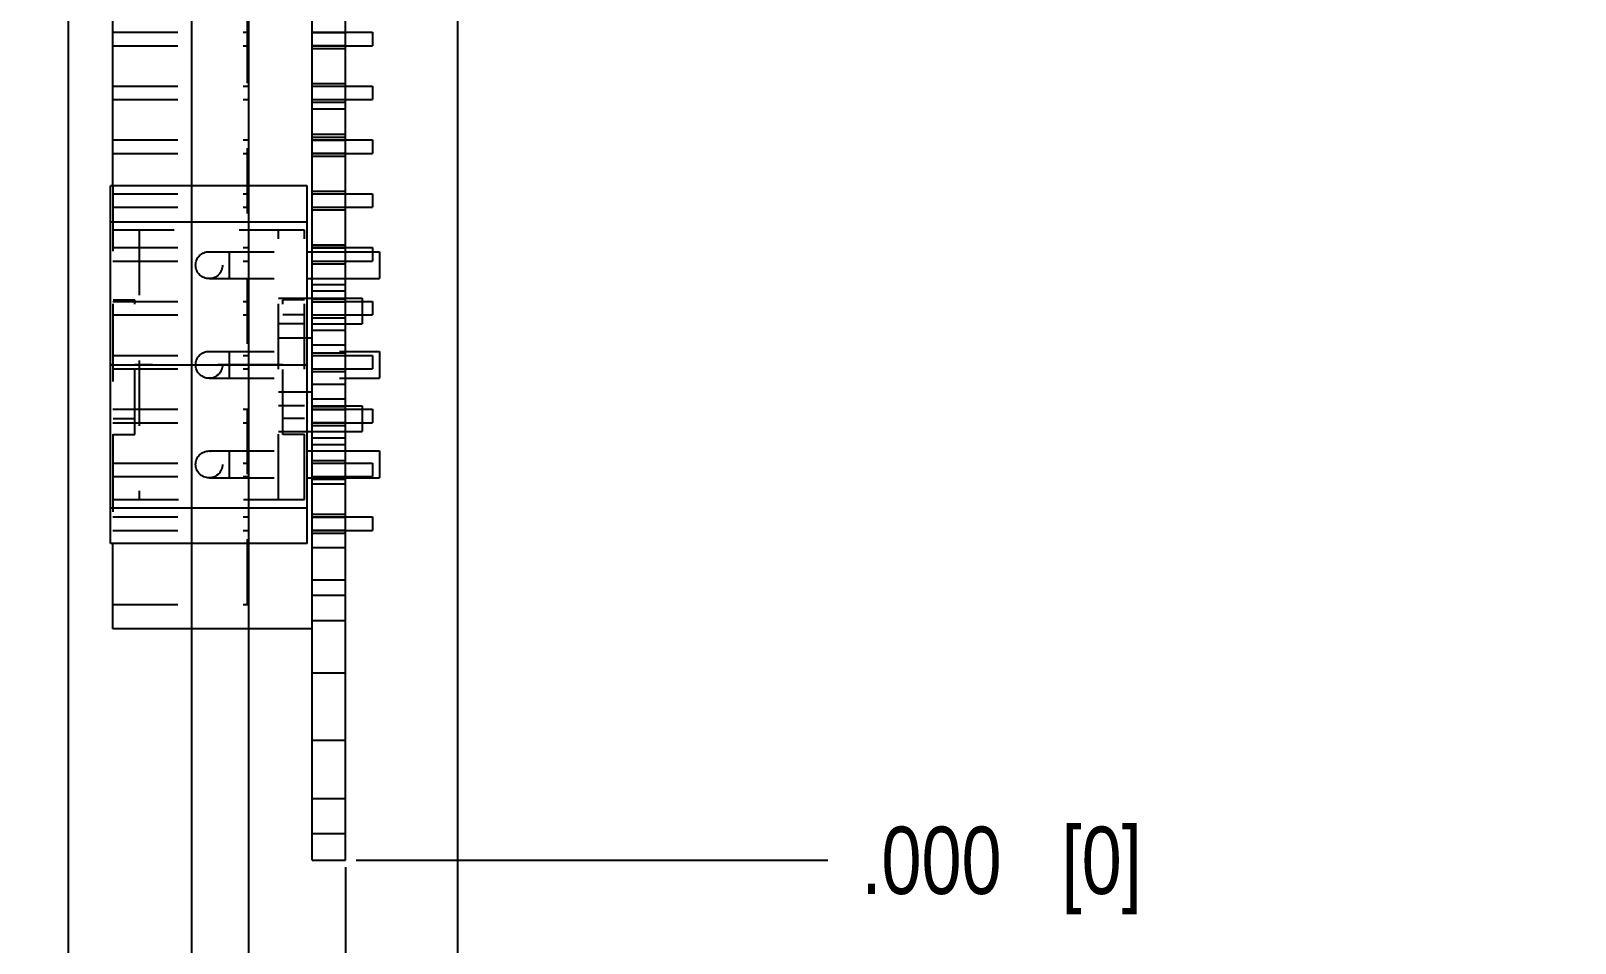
# Model space of a CAD drawing. Header units: inches. Extents: x 0 to 22, y 0 to 17.
# Drawn here: x 16.264 to 19.131, y 6.972 to 8.666 of the extents above; entities that cross this region are included whole.
import ezdxf

# ---------------------------------------------------------------- set-up
doc = ezdxf.new("R2010")
doc.units = ezdxf.units.IN
doc.header["$LTSCALE"] = 1.21
doc.header["$MEASUREMENT"] = 0
doc.linetypes.add('HIDDEN', pattern=[0.2, 0.1, -0.1])
doc.layers.get('0').update_dxf_attribs({"linetype": 'CONTINUOUS'})
doc.layers.add('DEFAULT_2', color=8, linetype='HIDDEN')
doc.layers.add('DIMENSIONS', color=7, linetype='CONTINUOUS')
doc.styles.get("Standard").update_dxf_attribs({"font": 'txt', "width": 0.8})
doc.dimstyles.new('DIMSTYLE_2', dxfattribs={"dimtxt": 0.125, "dimasz": 0.18, "dimexe": 0.18, "dimexo": 0.0625, "dimgap": 0.09, "dimtad": 0, "dimtih": 1, "dimtoh": 1, "dimdec": 3, "dimzin": 4, "dimdsep": 46, "dimtxsty": 'STANDARD', "dimblk": '_FILLED', "dimblk1": '_FILLED', "dimblk2": '_FILLED', "dimcen": 0.09, "dimadec": 0, "dimazin": 0, "dimtp": 0.01, "dimtm": 0.01, "dimtfac": 1, "dimtdec": 3, "dimtofl": 0, "dimtmove": 0, "dimatfit": 3, "dimldrblk": '_FILLED', "dimfxl": 1, "dimtolj": 1, "dimtzin": 4, "dimarcsym": 0})

# ---------------------------------------------------------------- blocks, each defined once
blk = doc.blocks.new('*D16')
at = {"layer": 'DIMENSIONS', "color": 2, "linetype": 'CONTINUOUS'}
blk.add_line((17.0557, 9.4771), (17.0557, 6.4381), dxfattribs=at)
at = {"layer": 'DIMENSIONS', "color": 2, "linetype": 'CONTINUOUS', "insert": (16.9932, 6.3756), "char_height": 0.125, "width": 1.225, "attachment_point": 3, "rotation": 90, "line_spacing_factor": 0.9}
blk.add_mtext('-.208{\\Ftxt.shx;\\W1.000000;\\H0.125000; }[5.28]', dxfattribs=at)
blk = doc.blocks.new('_FILLED')
at = {"color": 0, "linetype": 'BYBLOCK'}
blk.add_solid([(0, 0), (-1, 0.174), (-1, -0.174)], dxfattribs=at)
blk = doc.blocks.new('*D17')
at = {"layer": 'DIMENSIONS', "color": 2, "linetype": 'CONTINUOUS'}
blk.add_line((16.8477, 7.1131), (16.8477, 6.4381), dxfattribs=at)
at = {"layer": 'DIMENSIONS', "color": 2, "linetype": 'CONTINUOUS', "insert": (16.7852, 6.3756), "char_height": 0.125, "width": 0.825, "attachment_point": 3, "rotation": 90, "line_spacing_factor": 0.9}
blk.add_mtext('.000{\\Ftxt.shx;\\W1.000000;\\H0.125000; }[0]', dxfattribs=at)
blk = doc.blocks.new('*D18')
at = {"layer": 'DIMENSIONS', "color": 2, "linetype": 'CONTINUOUS'}
blk.add_line((16.3329, 9.5009), (16.3329, 6.4381), dxfattribs=at)
at = {"layer": 'DIMENSIONS', "color": 2, "linetype": 'CONTINUOUS', "insert": (16.2704, 6.3756), "char_height": 0.125, "width": 1.225, "attachment_point": 3, "rotation": 90, "line_spacing_factor": 0.9}
blk.add_mtext('.515{\\Ftxt.shx;\\W1.000000;\\H0.125000; }[13.07]', dxfattribs=at)
blk = doc.blocks.new('*D19')
at = {"layer": 'DIMENSIONS', "color": 2, "linetype": 'CONTINUOUS'}
blk.add_line((16.6676, 8.7249), (16.6676, 6.4381), dxfattribs=at)
at = {"layer": 'DIMENSIONS', "color": 2, "linetype": 'CONTINUOUS', "insert": (16.6051, 6.3756), "char_height": 0.125, "width": 1.125, "attachment_point": 3, "rotation": 90, "line_spacing_factor": 0.9}
blk.add_mtext('.180{\\Ftxt.shx;\\W1.000000;\\H0.125000; }[4.57]', dxfattribs=at)
blk = doc.blocks.new('*D20')
at = {"layer": 'DIMENSIONS', "color": 2, "linetype": 'CONTINUOUS'}
for p, q in [((16.5617, 9.6473), (16.5617, 6.894)), ((16.5617, 6.894), (16.4948, 6.8206)), ((16.4948, 6.8206), (16.4948, 6.4381))]:
    blk.add_line(p, q, dxfattribs=at)
at = {"layer": 'DIMENSIONS', "color": 2, "linetype": 'CONTINUOUS', "insert": (16.4323, 6.3756), "char_height": 0.125, "width": 1.125, "attachment_point": 3, "rotation": 90, "line_spacing_factor": 0.9}
blk.add_mtext('.286{\\Ftxt.shx;\\W1.000000;\\H0.125000; }[7.26]', dxfattribs=at)
blk = doc.blocks.new('*D21')
at = {"layer": 'DIMENSIONS', "color": 2, "linetype": 'CONTINUOUS'}
blk.add_line((16.8482, 9.0256), (17.7432, 9.0256), dxfattribs=at)
at = {"layer": 'DIMENSIONS', "color": 2, "linetype": 'CONTINUOUS', "insert": (17.8057, 9.0881), "char_height": 0.125, "width": 1.325, "attachment_point": 1, "line_spacing_factor": 0.9}
blk.add_mtext('1.900{\\Ftxt.shx;\\W1.000000;\\H0.125000; }[48.26]', dxfattribs=at)
blk = doc.blocks.new('*D22')
at = {"layer": 'DIMENSIONS', "color": 2, "linetype": 'CONTINUOUS'}
blk.add_line((16.8678, 7.1256), (17.7432, 7.1256), dxfattribs=at)
at = {"layer": 'DIMENSIONS', "color": 2, "linetype": 'CONTINUOUS', "insert": (17.8057, 7.1881), "char_height": 0.125, "width": 0.825, "attachment_point": 1, "line_spacing_factor": 0.9}
blk.add_mtext('.000{\\Ftxt.shx;\\W1.000000;\\H0.125000; }[0]', dxfattribs=at)
blk = doc.blocks.new('*D23')
at = {"layer": 'DIMENSIONS', "color": 2, "linetype": 'CONTINUOUS'}
blk.add_line((16.6718, 9.8004), (17.7432, 9.8004), dxfattribs=at)
at = {"layer": 'DIMENSIONS', "color": 2, "linetype": 'CONTINUOUS', "insert": (17.8057, 9.8629), "char_height": 0.125, "width": 1.325, "attachment_point": 1, "line_spacing_factor": 0.9}
blk.add_mtext('2.675{\\Ftxt.shx;\\W1.000000;\\H0.125000; }[67.94]', dxfattribs=at)

msp = doc.modelspace()

# ---------------------------------------------------------------- linework, layer by layer
at = {"color": 7, "linetype": 'CONTINUOUS'}
for p, q in [((16.4157, 8.3776), (16.4157, 9.559)), ((16.7857, 7.1256), (16.7857, 9.4756)), ((16.8477, 7.1256), (16.8477, 9.4756)), ((16.8477, 8.6631), (16.8977, 8.6631)), ((16.8977, 8.6631), (16.8977, 8.6381)), ((16.8477, 8.6381), (16.8977, 8.6381)), ((16.8477, 8.5631), (16.8977, 8.5631)), ((16.8977, 8.5631), (16.8977, 8.5381)), ((16.8477, 8.5203), (16.7857, 8.5203)), ((16.8477, 8.5381), (16.8977, 8.5381)), ((16.8477, 8.4733), (16.7857, 8.4733)), ((16.8477, 8.4631), (16.8977, 8.4631)), ((16.8977, 8.4631), (16.8977, 8.4381)), ((16.8477, 8.4381), (16.8977, 8.4381)), ((16.7767, 8.3776), (16.4117, 8.3776)), ((16.4117, 7.7136), (16.4117, 8.3776)), ((16.7767, 7.7136), (16.7767, 8.3776)), ((16.8477, 8.3631), (16.8977, 8.3631)), ((16.8977, 8.3631), (16.8977, 8.3381)), ((16.8477, 8.3381), (16.8977, 8.3381)), ((16.7767, 8.3105), (16.4117, 8.3105)), ((16.8477, 8.2631), (16.8977, 8.2631)), ((16.8977, 8.2631), (16.8977, 8.2556)), ((16.7767, 8.2556), (16.7857, 8.2556)), ((16.8477, 8.2556), (16.9107, 8.2556)), ((16.9107, 8.2556), (16.9107, 8.2056)), ((16.7767, 8.2056), (16.7857, 8.2056)), ((16.8477, 8.2056), (16.9107, 8.2056)), ((16.7767, 8.1696), (16.7857, 8.1696)), ((16.8477, 8.1696), (16.8787, 8.1696)), ((16.8787, 8.1696), (16.8787, 8.1216)), ((16.8787, 8.1631), (16.8977, 8.1631)), ((16.8977, 8.1631), (16.8977, 8.1381)), ((16.8477, 8.1216), (16.8787, 8.1216)), ((16.8787, 8.1381), (16.8977, 8.1381)), ((16.8477, 8.0706), (16.9107, 8.0706)), ((16.9107, 8.0706), (16.9107, 8.0206)), ((16.7767, 8.045), (16.4117, 8.045)), ((16.8477, 8.0206), (16.9107, 8.0206)), ((16.8477, 7.9696), (16.8787, 7.9696)), ((16.8787, 7.9696), (16.8787, 7.9216)), ((16.8787, 7.9631), (16.8977, 7.9631)), ((16.8977, 7.9631), (16.8977, 7.9381)), ((16.7767, 7.9216), (16.7857, 7.9216)), ((16.8477, 7.9216), (16.8787, 7.9216)), ((16.8787, 7.9381), (16.8977, 7.9381)), ((16.7767, 7.8856), (16.7857, 7.8856)), ((16.8477, 7.8856), (16.9107, 7.8856)), ((16.9107, 7.8856), (16.9107, 7.8356)), ((16.7767, 7.8356), (16.7857, 7.8356)), ((16.8477, 7.8356), (16.9107, 7.8356)), ((16.7767, 7.7795), (16.4117, 7.7795)), ((16.8477, 7.7631), (16.8977, 7.7631)), ((16.8977, 7.7631), (16.8977, 7.7381)), ((16.7767, 7.7136), (16.4117, 7.7136)), ((16.4157, 7.5556), (16.4157, 7.7136)), ((16.8477, 7.7381), (16.8977, 7.7381)), ((16.8477, 7.6173), (16.7857, 7.6173)), ((16.8477, 7.5703), (16.7857, 7.5703)), ((16.7857, 7.5556), (16.4157, 7.5556)), ((16.7857, 7.1756), (16.8477, 7.1756)), ((16.7857, 7.1256), (16.8477, 7.1256))]:
    msp.add_line(p, q, dxfattribs=at)
at = {"layer": 'DEFAULT_2', "color": 8, "linetype": 'HIDDEN'}
for p, q in [((16.6657, 7.6006), (16.6657, 10.3006)), ((16.4157, 8.6631), (16.6657, 8.6631)), ((16.7857, 8.6631), (16.8477, 8.6631)), ((16.7857, 8.6628), (16.8477, 8.6628)), ((16.4157, 8.6381), (16.6657, 8.6381)), ((16.7857, 8.6383), (16.8477, 8.6383)), ((16.7857, 8.6381), (16.8477, 8.6381)), ((16.7857, 8.6331), (16.8477, 8.6331)), ((16.4157, 8.5631), (16.6657, 8.5631)), ((16.7857, 8.5681), (16.8477, 8.5681)), ((16.7857, 8.5631), (16.8477, 8.5631)), ((16.7857, 8.5628), (16.8477, 8.5628)), ((16.4157, 8.5381), (16.6657, 8.5381)), ((16.7857, 8.5383), (16.8477, 8.5383)), ((16.7857, 8.5381), (16.8477, 8.5381)), ((16.7857, 8.5331), (16.8477, 8.5331)), ((16.4157, 8.4631), (16.6657, 8.4631)), ((16.7857, 8.4681), (16.8477, 8.4681)), ((16.7857, 8.4631), (16.8477, 8.4631)), ((16.7857, 8.4628), (16.8477, 8.4628)), ((16.4157, 8.4381), (16.6657, 8.4381)), ((16.7857, 8.4383), (16.8477, 8.4383)), ((16.7857, 8.4381), (16.8477, 8.4381)), ((16.7857, 8.4331), (16.8477, 8.4331)), ((16.4157, 8.3776), (16.4157, 7.7136)), ((16.4157, 8.3631), (16.6657, 8.3631)), ((16.7857, 8.3681), (16.8477, 8.3681)), ((16.7857, 8.3631), (16.8477, 8.3631)), ((16.7857, 8.3628), (16.8477, 8.3628)), ((16.4157, 8.3381), (16.6657, 8.3381)), ((16.7857, 8.3383), (16.8477, 8.3383)), ((16.7857, 8.3381), (16.8477, 8.3381)), ((16.7857, 8.3331), (16.8477, 8.3331)), ((16.7717, 8.2956), (16.4167, 8.2956)), ((16.4167, 7.7956), (16.4167, 8.2956)), ((16.4647, 8.2956), (16.4647, 7.7956)), ((16.7237, 7.7956), (16.7237, 8.2956)), ((16.7717, 7.7956), (16.7717, 8.2956)), ((16.4157, 8.2631), (16.6657, 8.2631)), ((16.7857, 8.2681), (16.8477, 8.2681)), ((16.8477, 8.2671), (16.7857, 8.2671)), ((16.7857, 8.2631), (16.8477, 8.2631)), ((16.7857, 8.2628), (16.8477, 8.2628)), ((16.4157, 8.2381), (16.6657, 8.2381)), ((16.5947, 8.2556), (16.7767, 8.2556)), ((16.6317, 8.2556), (16.6317, 8.2056)), ((16.7857, 8.2556), (16.8477, 8.2556)), ((16.7857, 8.2383), (16.8477, 8.2383)), ((16.7857, 8.2381), (16.8977, 8.2381)), ((16.7857, 8.2331), (16.8477, 8.2331)), ((16.8977, 8.2556), (16.8977, 8.2381)), ((16.5947, 8.2056), (16.7767, 8.2056)), ((16.7857, 8.2056), (16.8477, 8.2056)), ((16.8477, 8.1941), (16.7857, 8.1941)), ((16.8477, 8.1821), (16.7857, 8.1821)), ((16.4157, 8.1631), (16.6657, 8.1631)), ((16.4167, 8.1665), (16.4567, 8.1665)), ((16.4567, 7.916), (16.4567, 8.1665)), ((16.7237, 8.1696), (16.7767, 8.1696)), ((16.7717, 8.1665), (16.7317, 8.1665)), ((16.7317, 7.916), (16.7317, 8.1665)), ((16.7857, 8.1696), (16.8477, 8.1696)), ((16.7857, 8.1681), (16.8477, 8.1681)), ((16.7857, 8.1631), (16.8787, 8.1631)), ((16.7857, 8.1628), (16.8477, 8.1628)), ((16.4157, 8.1381), (16.6657, 8.1381)), ((16.4167, 8.1381), (16.4567, 8.1381)), ((16.7717, 8.1216), (16.7237, 8.1216)), ((16.7717, 8.1381), (16.7317, 8.1381)), ((16.7857, 8.1383), (16.8477, 8.1383)), ((16.7857, 8.1381), (16.8787, 8.1381)), ((16.7857, 8.1331), (16.8477, 8.1331)), ((16.7857, 8.1216), (16.8477, 8.1216)), ((16.7237, 8.0956), (16.7857, 8.0956)), ((16.8477, 8.1091), (16.7857, 8.1091)), ((16.4157, 8.0631), (16.6657, 8.0631)), ((16.5947, 8.0706), (16.8477, 8.0706)), ((16.6317, 8.0706), (16.6317, 8.0206)), ((16.8477, 8.0821), (16.7857, 8.0821)), ((16.7857, 8.0681), (16.8477, 8.0681)), ((16.7857, 8.0631), (16.8977, 8.0631)), ((16.7857, 8.0628), (16.8477, 8.0628)), ((16.8977, 8.0631), (16.8977, 8.0381)), ((16.4167, 8.0456), (16.4117, 8.0456)), ((16.4157, 8.0381), (16.6657, 8.0381)), ((16.7317, 8.0456), (16.4567, 8.0456)), ((16.7767, 8.0456), (16.7717, 8.0456)), ((16.7857, 8.0383), (16.8477, 8.0383)), ((16.7857, 8.0381), (16.8977, 8.0381)), ((16.7857, 8.0331), (16.8477, 8.0331)), ((16.5947, 8.0206), (16.8477, 8.0206)), ((16.8477, 8.0091), (16.7857, 8.0091)), ((16.7237, 7.9956), (16.7857, 7.9956)), ((16.8477, 7.9821), (16.7857, 7.9821)), ((16.4157, 7.9631), (16.6657, 7.9631)), ((16.4167, 7.9462), (16.4567, 7.9462)), ((16.7717, 7.9696), (16.7237, 7.9696)), ((16.7717, 7.9462), (16.7317, 7.9462)), ((16.7857, 7.9696), (16.8477, 7.9696)), ((16.7857, 7.9681), (16.8477, 7.9681)), ((16.7857, 7.9631), (16.8787, 7.9631)), ((16.7857, 7.9628), (16.8477, 7.9628)), ((16.4157, 7.9381), (16.6657, 7.9381)), ((16.4167, 7.916), (16.4567, 7.916)), ((16.7237, 7.9216), (16.7767, 7.9216)), ((16.7717, 7.916), (16.7317, 7.916)), ((16.7857, 7.9383), (16.8477, 7.9383)), ((16.7857, 7.9381), (16.8787, 7.9381)), ((16.7857, 7.9331), (16.8477, 7.9331)), ((16.7857, 7.9216), (16.8477, 7.9216)), ((16.5947, 7.8856), (16.7767, 7.8856)), ((16.6317, 7.8856), (16.6317, 7.8356)), ((16.8477, 7.9091), (16.7857, 7.9091)), ((16.8477, 7.8971), (16.7857, 7.8971)), ((16.7857, 7.8856), (16.8477, 7.8856)), ((16.4157, 7.8631), (16.6657, 7.8631)), ((16.7857, 7.8681), (16.8477, 7.8681)), ((16.7857, 7.8631), (16.8977, 7.8631)), ((16.7857, 7.8628), (16.8477, 7.8628)), ((16.8977, 7.8631), (16.8977, 7.8381)), ((16.4157, 7.8381), (16.6657, 7.8381)), ((16.5947, 7.8356), (16.7767, 7.8356)), ((16.7857, 7.8383), (16.8477, 7.8383)), ((16.7857, 7.8381), (16.8977, 7.8381)), ((16.7857, 7.8356), (16.8477, 7.8356)), ((16.7857, 7.8331), (16.8477, 7.8331)), ((16.8477, 7.8241), (16.7857, 7.8241)), ((16.4167, 7.7956), (16.7717, 7.7956)), ((16.4157, 7.7631), (16.6657, 7.7631)), ((16.7857, 7.7681), (16.8477, 7.7681)), ((16.7857, 7.7631), (16.8477, 7.7631)), ((16.7857, 7.7628), (16.8477, 7.7628)), ((16.4157, 7.7381), (16.6657, 7.7381)), ((16.7857, 7.7383), (16.8477, 7.7383)), ((16.7857, 7.7381), (16.8477, 7.7381)), ((16.7857, 7.7331), (16.8477, 7.7331)), ((16.8477, 7.7056), (16.7857, 7.7056)), ((16.8477, 7.6456), (16.7857, 7.6456)), ((16.4157, 7.6006), (16.6657, 7.6006)), ((16.8477, 7.4731), (16.7857, 7.4731)), ((16.8477, 7.3481), (16.7857, 7.3481)), ((16.7857, 7.2406), (16.8477, 7.2406))]:
    msp.add_line(p, q, dxfattribs=at)
for centre in [(16.5947, 8.2306), (16.5947, 8.0456), (16.5947, 7.8606)]:
    msp.add_circle(centre, 0.025, dxfattribs=at)

# ---------------------------------------------------------------- dimensions: what is measured, and where the dimension line sits
at = {"layer": 'DIMENSIONS', "color": 2, "linetype": 'CONTINUOUS'}
for feature_location, offset, dtype, origin, picture, middle in [((16.6718, 9.8004), (1.0714, 0), 0, (16.6093, 7.1256), '*D23', (18.4682, 9.8004)), ((16.5616729347, 9.6473226463), (-0.0668903882, -3.2092362205), 0, (16.8476886827, 9.7098226463), '*D20', (16.6068009506, 5.5895872599)), ((16.3329, 9.5009), (0, -3.0629), 1, (16.8477, 9.5634), '*D18', (16.4674, 5.5396)), ((16.8482, 9.0256), (0.895, 0), 0, (16.7857, 7.1256), '*D21', (18.4682, 9.0256)), ((16.6676, 8.7249), (0, -2.2868), 1, (16.8477, 8.7874), '*D19', (16.7796, 5.5896)), ((16.8476886827, 7.1130864258), (0, -0.675), 1, (16.8476886827, 7.1755864258), '*D17', (16.9597070868, 5.7395872599)), ((16.8677852428, 7.1255864258), (0.8754034399, 0), 0, (16.7856886827, 7.1255864258), '*D22', (18.2181886827, 7.1255864258))]:
    dim = msp.add_ordinate_dim(feature_location=feature_location, offset=offset, dtype=dtype, origin=origin, dimstyle='DIMSTYLE_2', dxfattribs=at)
    dim.commit()
    dim.dimension.update_dxf_attribs({"geometry": picture, "text_midpoint": middle})
dim = msp.add_ordinate_dim(feature_location=(17.0557, 9.4771), offset=(0, -3.039), dtype=1, origin=(16.8477, 7.1756), text='-<>', dimstyle='DIMSTYLE_2', dxfattribs=at)
dim.commit()
dim.dimension.update_dxf_attribs({"geometry": '*D16', "text_midpoint": (17.1677, 5.5896)})

doc.saveas('drawing.dxf')
